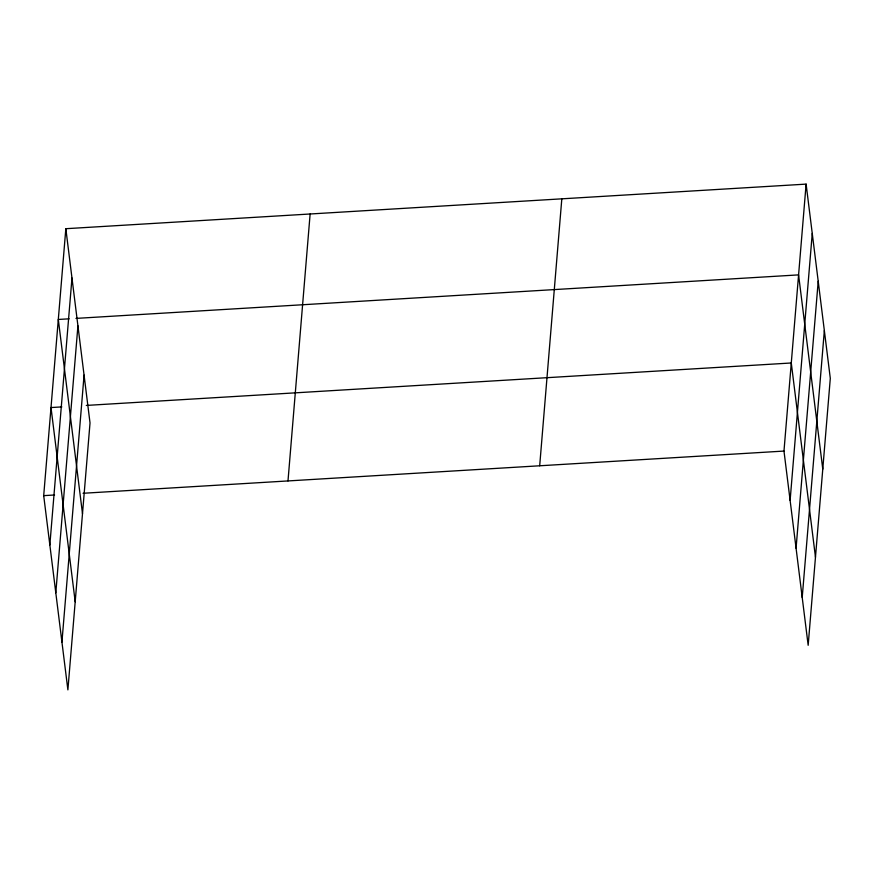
<?xml version="1.0" encoding="UTF-8"?>
<svg xmlns="http://www.w3.org/2000/svg" width="874" height="874" viewBox="0 0 874 874"><rect width="100%" height="100%" fill="white"/><g stroke="black" fill="none" stroke-linecap="round" stroke-linejoin="round"><path stroke-width="1.31" d="M65.834 228.704L90.022 422.929L67.888 689.881L43.7 495.645L65.834 228.704L806.112 184.119L830.3 378.355L808.166 645.296L783.978 451.071L806.112 184.119M49.84 544.972L71.974 278.03M55.805 592.791L77.928 325.849M61.934 642.062L84.068 375.11M287.994 480.94L310.128 213.988M539.684 465.787L561.818 198.835M790.118 500.398L812.252 233.445M796.072 548.216L818.206 281.264M802.212 597.477L824.346 330.536M69.166 318.813L58.307 319.458L82.495 513.693M75.951 318.398L798.585 274.884L822.773 469.109M61.857 406.902L51.009 407.557L75.197 601.782M86.286 405.427L791.276 362.983L815.475 557.208M43.7 495.645L54.559 494.99M83.063 493.275L783.978 451.071"/></g></svg>
